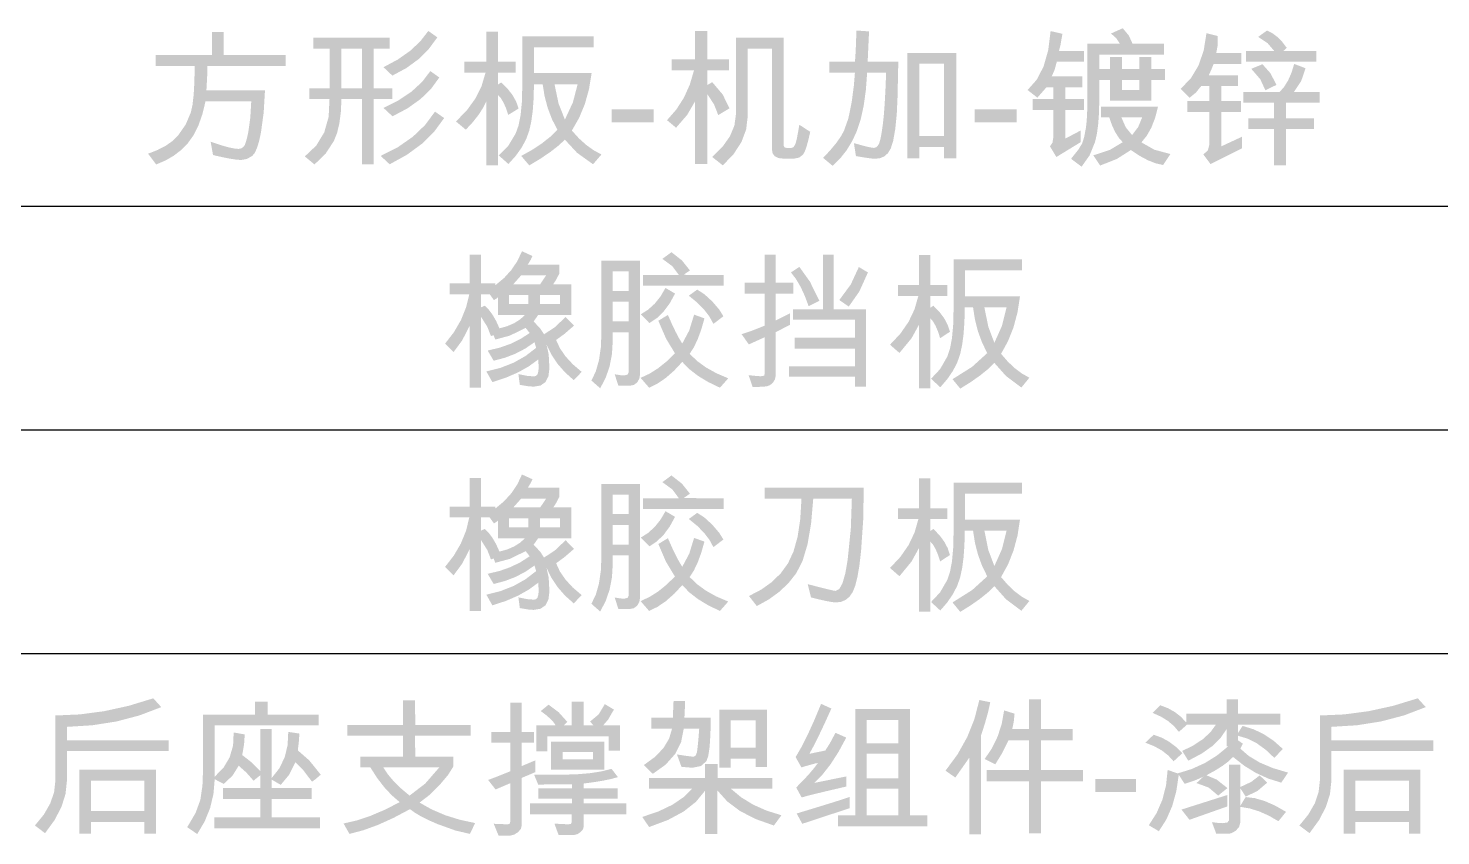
# Model space of a CAD drawing. Extents: x 3 to 592, y 5 to 207.
# Drawn here: x 412.77 to 436.17, y 42.88 to 56.25 of the extents above; entities that cross this region are included whole.
import ezdxf

# ---------------------------------------------------------------- set-up
doc = ezdxf.new("R2010")
doc.units = 0
doc.layers.get('0').update_dxf_attribs({"linetype": 'CONTINUOUS'})

msp = doc.modelspace()

# ---------------------------------------------------------------- hatches: boundary and pattern name
h = msp.add_hatch(color=7)
h.dxf.hatch_style = 2
h.paths.add_polyline_path([(417.035673, 55.627861), (415.739765, 55.627861), (415.735631, 55.450645), (415.723229, 55.220513), (416.693368, 55.220513), (416.671939, 54.852852), (416.62612, 54.519918), (416.595114, 54.377507), (416.560801, 54.266152), (416.52318, 54.185908), (416.482252, 54.136824), (416.394265, 54.085974), (416.300903, 54.069024), (416.223285, 54.074175), (416.119415, 54.089557), (415.989294, 54.115068), (415.832921, 54.150604), (415.793784, 54.370539), (415.949847, 54.318535), (416.079038, 54.281518), (416.181358, 54.259383), (416.256805, 54.252028), (416.302349, 54.261536), (416.341692, 54.290061), (416.359779, 54.31962), (416.378486, 54.370263), (416.397813, 54.44199), (416.41776, 54.534801), (416.449868, 54.764313), (416.466267, 55.039714), (415.708346, 55.039714), (415.656248, 54.825248), (415.590042, 54.638223), (415.509676, 54.478586), (415.4151, 54.346285), (415.306071, 54.235147), (415.182418, 54.139717), (415.044192, 54.059791), (414.891445, 53.995161), (414.756949, 54.172653), (414.916525, 54.235913), (415.052124, 54.306667), (415.163745, 54.384965), (415.251389, 54.47086), (415.380235, 54.656482), (415.46526, 54.85616), (415.492838, 54.981621), (415.512665, 55.152093), (415.524636, 55.367524), (415.52865, 55.627861), (414.884279, 55.627861), (414.884279, 55.807557), (415.813628, 55.807557), (415.813628, 56.1901), (416.010412, 56.1901), (416.010412, 55.807557), (417.035673, 55.807557)])
h = msp.add_hatch(color=7)
h.paths.add_polyline_path([(419.548767, 56.099701), (419.406743, 55.906638), (419.235264, 55.736726), (419.034225, 55.589965), (418.803524, 55.466355), (418.65635, 55.605261), (418.89438, 55.733005), (419.097529, 55.875632), (419.265847, 56.033142), (419.399388, 56.205535)])
h.paths.add_polyline_path([(418.803524, 55.077197), (418.494292, 55.077197), (418.494292, 53.995161), (418.29806, 53.995161), (418.29806, 55.077197), (417.960716, 55.077197), (417.949847, 54.861508), (417.925438, 54.67419), (417.887387, 54.515293), (417.83559, 54.38487), (417.69627, 54.170999), (417.513129, 53.995161), (417.353277, 54.128004), (417.543765, 54.308252), (417.675393, 54.526533), (417.748214, 54.782848), (417.762278, 55.077197), (417.42714, 55.077197), (417.42714, 55.256342), (417.765586, 55.256342), (417.765586, 55.911186), (417.497144, 55.911186), (417.497144, 56.091984), (418.757222, 56.091984), (418.757222, 55.911186), (418.494292, 55.911186), (418.494292, 55.256342), (418.803524, 55.256342)])
h.paths.add_polyline_path([(418.29806, 55.256342), (418.29806, 55.911186), (417.960716, 55.911186), (417.960716, 55.256342)])
h.paths.add_polyline_path([(419.581289, 55.434936), (419.444148, 55.246532), (419.269232, 55.076577), (419.056592, 54.925122), (418.80628, 54.792219), (418.65635, 54.931125), (418.909246, 55.058559), (419.123022, 55.202736), (419.297628, 55.363657), (419.433012, 55.54132)])
h.paths.add_polyline_path([(419.661766, 54.763555), (419.496824, 54.53866), (419.291419, 54.336088), (419.045602, 54.155841), (418.759427, 53.997917), (418.610048, 54.136272), (418.897265, 54.282835), (419.142935, 54.453841), (419.347057, 54.649342), (419.509631, 54.869389)])
h = msp.add_hatch(color=7)
h.paths.add_polyline_path([(420.893837, 54.921203), (420.724062, 54.81537), (420.685925, 54.927619), (420.645101, 55.019664), (420.601589, 55.091554), (420.555391, 55.143343), (420.555391, 53.983035), (420.36026, 53.983035), (420.36026, 55.041919), (420.304872, 54.929678), (420.229691, 54.813716), (420.13477, 54.694033), (420.020161, 54.57063), (419.857001, 54.70678), (420.036516, 54.890111), (420.178153, 55.086154), (420.281859, 55.294806), (420.347582, 55.515964), (419.993702, 55.515964), (419.993702, 55.696763), (420.36026, 55.696763), (420.36026, 56.193408), (420.555391, 56.193408), (420.555391, 55.696763), (420.846983, 55.696763), (420.846983, 55.515964), (420.555391, 55.515964), (420.555391, 55.31918), (420.607205, 55.352804), (420.711987, 55.249555), (420.794756, 55.143205), (420.855407, 55.033754)])
h.paths.add_polyline_path([(422.266914, 54.160526), (422.128008, 53.997917), (421.863011, 54.188155), (421.66168, 54.405265), (421.551919, 54.303661), (421.41694, 54.198904), (421.256743, 54.090944), (421.071328, 53.979727), (420.937934, 54.136272), (421.116752, 54.235491), (421.276242, 54.340498), (421.416509, 54.451292), (421.537656, 54.567874), (421.448256, 54.743557), (421.377666, 54.928231), (421.325886, 55.121794), (421.292917, 55.324141), (421.149049, 55.324141), (421.144097, 55.091701), (421.129275, 54.885512), (421.104634, 54.705574), (421.070226, 54.551889), (421.019273, 54.411837), (420.944962, 54.273594), (420.847293, 54.137108), (420.726267, 54.002327), (420.566966, 54.143438), (420.721995, 54.301844), (420.846432, 54.507791), (420.894181, 54.641745), (420.928288, 54.814612), (420.948752, 55.026442), (420.955573, 55.277288), (420.955573, 56.118994), (422.138481, 56.118994), (422.138481, 55.936541), (421.151805, 55.936541), (421.151805, 55.508798), (422.104305, 55.508798), (422.061207, 55.242768), (421.992271, 54.995341), (421.897496, 54.766518), (421.776884, 54.556298), (421.893061, 54.427951), (422.013424, 54.319138), (422.138024, 54.229962)])
h.paths.add_polyline_path([(421.872795, 55.324141), (421.489149, 55.324141), (421.556397, 55.004919), (421.66168, 54.738199), (421.794316, 55.023109)])
h = msp.add_hatch(color=7)
h.paths.add_polyline_path([(424.388005, 54.923959), (424.201695, 54.812614), (424.132724, 54.988658), (424.021998, 55.157674), (424.021998, 54.002327), (423.815844, 54.002327), (423.815844, 55.036958), (423.687686, 54.816128), (423.503305, 54.603152), (423.352823, 54.728278), (423.506715, 54.903443), (423.632703, 55.099797), (423.730784, 55.317234), (423.800961, 55.555652), (423.428891, 55.555652), (423.428891, 55.734245), (423.818049, 55.734245), (423.818049, 56.20333), (424.021998, 56.20333), (424.021998, 55.734245), (424.378083, 55.734245), (424.378083, 55.555652), (424.021998, 55.555652), (424.021998, 55.310912), (424.102476, 55.357765), (424.275626, 55.153265)])
h.paths.add_polyline_path([(425.725254, 54.535352), (425.692904, 54.393147), (425.662002, 54.282413), (425.632546, 54.203202), (425.604537, 54.155565), (425.540734, 54.107678), (425.457914, 54.091624), (425.282628, 54.091624), (425.198791, 54.101115), (425.139036, 54.12952), (425.103259, 54.176735), (425.091356, 54.242657), (425.091356, 55.913942), (424.690071, 55.913942), (424.690071, 54.792219), (424.66425, 54.575272), (424.586856, 54.367576), (424.457992, 54.169078), (424.277762, 53.979727), (424.102476, 54.118082), (424.27362, 54.288925), (424.395929, 54.462454), (424.469353, 54.638671), (424.493839, 54.817574), (424.493839, 56.091984), (425.287589, 56.091984), (425.287589, 54.301637), (425.299233, 54.277108), (425.334442, 54.269115), (425.416022, 54.269115), (425.446201, 54.281655), (425.473899, 54.319827), (425.488179, 54.359523), (425.50463, 54.42821), (425.523354, 54.525938), (425.544455, 54.652761)])
h = msp.add_hatch(color=7)
h.paths.add_polyline_path([(427.184425, 55.694558), (427.171747, 55.108065), (427.158931, 54.827359), (427.133713, 54.580552), (427.0994, 54.385353), (427.059299, 54.259193), (427.011274, 54.180852), (426.952914, 54.128555), (426.883048, 54.099272), (426.800779, 54.089419), (426.754571, 54.092192), (426.686195, 54.100443), (426.595598, 54.114069), (426.482728, 54.132965), (426.449103, 54.34849), (426.571887, 54.313764), (426.668212, 54.288959), (426.738078, 54.274076), (426.781486, 54.269115), (426.819176, 54.281518), (426.854798, 54.318725), (426.872265, 54.357465), (426.889938, 54.424007), (426.907818, 54.518247), (426.925905, 54.640083), (426.943147, 54.796353), (426.958426, 54.993963), (426.971638, 55.232915), (426.98268, 55.513208), (426.668487, 55.513208), (426.646766, 55.224854), (426.611299, 54.968332), (426.561982, 54.743643), (426.498713, 54.550786), (426.420888, 54.381994), (426.327974, 54.229428), (426.21997, 54.092985), (426.096877, 53.972561), (425.939229, 54.103751), (426.058085, 54.231478), (426.15503, 54.348352), (426.230064, 54.454272), (426.283188, 54.549133), (426.357671, 54.759008), (426.412723, 55.030895), (426.44869, 55.302644), (426.46564, 55.513208), (426.042858, 55.513208), (426.042858, 55.694558), (426.46564, 55.694558), (426.472151, 55.766061), (426.478456, 55.876321), (426.484554, 56.025235), (426.490445, 56.2127), (426.699906, 56.198369), (426.676755, 55.694558)])
h.paths.add_polyline_path([(428.142988, 54.09879), (427.939038, 54.09879), (427.939038, 54.286203), (427.53169, 54.286203), (427.53169, 54.09879), (427.336009, 54.09879), (427.336009, 55.842835), (428.142988, 55.842835)])
h.paths.add_polyline_path([(427.939038, 54.467002), (427.939038, 55.661485), (427.53169, 55.661485), (427.53169, 54.467002)])
h = msp.add_hatch(color=7)
h.paths.add_polyline_path([(431.600776, 55.395248), (431.374227, 55.395248), (431.374227, 55.049085), (430.69072, 55.049085), (430.69072, 55.395248), (430.51378, 55.395248), (430.51378, 55.072236), (430.509353, 54.854885), (430.496141, 54.665026), (430.474247, 54.502658), (430.443776, 54.367783), (430.352756, 54.144334), (430.219982, 53.957679), (430.046349, 54.089419), (430.166721, 54.239901), (430.230455, 54.344081), (430.263115, 54.448191), (430.29164, 54.598191), (430.302897, 54.695127), (430.311002, 54.813923), (430.315902, 54.954526), (430.317547, 55.116884), (430.317547, 55.993317), (430.856085, 55.993317), (430.795726, 56.085025), (430.707256, 56.163091), (430.902387, 56.250183), (431.002019, 56.13112), (431.064444, 55.995521), (431.583138, 55.995521), (431.583138, 55.814723), (430.51378, 55.814723), (430.51378, 55.576047), (430.69072, 55.576047), (430.69072, 55.772831), (430.887504, 55.772831), (430.887504, 55.576047), (431.177994, 55.576047), (431.177994, 55.772831), (431.374227, 55.772831), (431.374227, 55.576047), (431.600776, 55.576047)])
h.paths.add_polyline_path([(431.177994, 55.229883), (431.177994, 55.395248), (430.887504, 55.395248), (430.887504, 55.229883)])
h.paths.add_polyline_path([(430.258016, 54.898603), (429.948784, 54.898603), (429.948784, 54.422353), (430.203997, 54.556298), (430.203997, 54.363373), (429.802712, 54.118082), (429.696879, 54.294471), (429.739322, 54.358412), (429.753654, 54.45708), (429.753654, 54.898603), (429.407491, 54.898603), (429.407491, 55.079402), (429.753654, 55.079402), (429.753654, 55.274532), (429.640104, 55.274532), (429.487968, 55.100899), (429.325911, 55.227679), (429.476901, 55.397487), (429.590839, 55.616699), (429.667673, 55.885313), (429.707352, 56.20333), (429.903033, 56.158681), (429.871063, 55.97237), (429.852735, 55.903193), (429.846809, 55.873703), (430.258016, 55.873703), (430.258016, 55.694558), (429.809878, 55.694558), (429.769639, 55.548555), (429.72444, 55.454228), (430.230455, 55.454228), (430.230455, 55.274532), (429.948784, 55.274532), (429.948784, 55.079402), (430.258016, 55.079402)])
h.paths.add_polyline_path([(431.691727, 54.167692), (431.571011, 53.985791), (431.450191, 54.013076), (431.320897, 54.063512), (431.183127, 54.137099), (431.036883, 54.233837), (430.806544, 54.087421), (430.528663, 53.976971), (430.415112, 54.146194), (430.690789, 54.237007), (430.902387, 54.363373), (430.836336, 54.437796), (430.777054, 54.531287), (430.724491, 54.643899), (430.678593, 54.775682), (430.542443, 54.775682), (430.542443, 54.952622), (431.487226, 54.952622), (431.439279, 54.767724), (431.377328, 54.607424), (431.301423, 54.471721), (431.211618, 54.360617), (431.425421, 54.239143)])
h.paths.add_polyline_path([(431.224296, 54.775682), (430.879787, 54.775682), (430.950962, 54.611971), (431.057278, 54.481333), (431.158564, 54.615278)])
h = msp.add_hatch(color=7)
h.paths.add_polyline_path([(434.111115, 55.694558), (432.94309, 55.694558), (432.94309, 55.873703), (433.412725, 55.873703), (433.301104, 56.003928), (433.144835, 56.106867), (433.292009, 56.2127), (433.377895, 56.170627), (433.461094, 56.108865), (433.541606, 56.027363), (433.619431, 55.926068), (433.562105, 55.873703), (434.111115, 55.873703)])
h.paths.add_polyline_path([(432.8797, 54.264154), (432.356046, 54.002327), (432.237534, 54.160526), (432.313189, 54.228808), (432.338407, 54.328095), (432.338407, 54.864979), (431.971849, 54.864979), (431.971849, 55.044124), (432.338407, 55.044124), (432.338407, 55.29162), (432.200603, 55.29162), (432.116267, 55.187095), (432.00878, 55.098694), (431.861054, 55.246971), (432.028589, 55.41926), (432.155817, 55.630204), (432.242736, 55.879801), (432.289349, 56.168052), (432.475108, 56.121199), (432.473799, 55.961622), (432.451406, 55.840079), (432.869227, 55.840079), (432.869227, 55.65928), (432.407309, 55.65928), (432.374236, 55.576667), (432.327934, 55.471316), (432.813003, 55.471316), (432.813003, 55.29162), (432.534088, 55.29162), (432.534088, 55.044124), (432.86151, 55.044124), (432.86151, 54.864979), (432.534088, 54.864979), (432.534088, 54.294471), (432.8797, 54.454875)])
h.paths.add_polyline_path([(434.165134, 55.015461), (433.603997, 55.015461), (433.603997, 54.760799), (434.069774, 54.760799), (434.069774, 54.580001), (433.603997, 54.580001), (433.603997, 53.979727), (433.407764, 53.979727), (433.407764, 54.580001), (432.982226, 54.580001), (432.982226, 54.760799), (433.407764, 54.760799), (433.407764, 55.015461), (432.901749, 55.015461), (432.901749, 55.195157), (433.50092, 55.195157), (433.576781, 55.281551), (433.642306, 55.387738), (433.697497, 55.513665), (433.742352, 55.65928), (433.930868, 55.588173), (433.858521, 55.377609), (433.737391, 55.195157), (434.165134, 55.195157)])
h.paths.add_polyline_path([(433.449105, 55.313117), (433.265551, 55.222718), (433.180457, 55.406341), (433.031284, 55.578803), (433.216493, 55.654319), (433.346648, 55.50873)])
h = msp.add_hatch(color=7)
h.dxf.hatch_style = 2
h.paths.add_polyline_path([(423.130221, 54.691346), (422.437344, 54.691346), (422.437344, 54.909076), (423.130221, 54.909076)])
h = msp.add_hatch(color=7)
h.dxf.hatch_style = 2
h.paths.add_polyline_path([(429.142446, 54.691346), (428.449568, 54.691346), (428.449568, 54.909076), (429.142446, 54.909076)])
h = msp.add_hatch(color=7)
h.paths.add_polyline_path([(421.940386, 50.56023), (421.807543, 50.42408), (421.662849, 50.553262), (421.539653, 50.694382), (421.437953, 50.847387), (421.357751, 51.012227), (421.393236, 50.848791), (421.405156, 50.61921), (421.38874, 50.48641), (421.339561, 50.391489), (421.257723, 50.334499), (421.143329, 50.315491), (421.048244, 50.323208), (420.915126, 50.345807), (420.891423, 50.522748), (421.034464, 50.494498), (421.152699, 50.485265), (421.184937, 50.494257), (421.208028, 50.521232), (421.22192, 50.56619), (421.226562, 50.629132), (421.224633, 50.686458), (421.219396, 50.765282), (421.063756, 50.651913), (420.885429, 50.551617), (420.684468, 50.464448), (420.460924, 50.390456), (420.360603, 50.567396), (420.597505, 50.62784), (420.81384, 50.713192), (421.009711, 50.823349), (421.185221, 50.958208), (421.15766, 51.050812), (421.006869, 50.947356), (420.843881, 50.861883), (420.668698, 50.794393), (420.481319, 50.744887), (420.382652, 50.913559), (420.578393, 50.960189), (420.759614, 51.024078), (420.926262, 51.10533), (421.078285, 51.20405), (421.011588, 51.288386), (420.747487, 51.159883), (420.507778, 51.09546), (420.481319, 51.168221), (420.436671, 51.152235), (420.377691, 51.304922), (420.274062, 51.469184), (420.274062, 50.296198), (420.083342, 50.296198), (420.083342, 51.320907), (419.958905, 51.079957), (419.817105, 50.888203), (419.675994, 51.02711), (419.82297, 51.21696), (419.938992, 51.416888), (420.024112, 51.62684), (420.078381, 51.846767), (419.750408, 51.846767), (419.750408, 52.026463), (420.085547, 52.026463), (420.085547, 52.499406), (420.274062, 52.499406), (420.274062, 52.026463), (420.507778, 52.026463), (420.507778, 51.992839), (420.65422, 52.115002), (420.776839, 52.249981), (420.875585, 52.397775), (420.950403, 52.558386), (421.125139, 52.478459), (421.095718, 52.417619), (421.046866, 52.337348), (421.567765, 52.337348), (421.567765, 52.184662), (421.512367, 52.079586), (421.468546, 52.012131), (421.767856, 52.012131), (421.767856, 51.50336), (421.219396, 51.50336), (421.143329, 51.39477), (421.251918, 51.28122), (421.315859, 51.182552), (421.494108, 51.299203), (421.673598, 51.469184), (421.812504, 51.325868), (421.653892, 51.189098), (421.51595, 51.088294), (421.5794, 50.951679), (421.671324, 50.818061), (421.79167, 50.687544)])
h.paths.add_polyline_path([(421.350586, 52.157652), (420.936072, 52.157652), (420.807087, 52.012131), (421.251918, 52.012131)])
h.paths.add_polyline_path([(421.002218, 51.50336), (420.554631, 51.50336), (420.554631, 51.797157), (420.532238, 51.777589), (420.48628, 51.748099), (420.415173, 51.846767), (420.274062, 51.846767), (420.274062, 51.629588), (420.333042, 51.656046), (420.399188, 51.591976), (420.462027, 51.508114), (420.521558, 51.404511), (420.577782, 51.28122), (420.706344, 51.317092), (420.819972, 51.366038), (420.918614, 51.42811)])
h.paths.add_polyline_path([(421.579891, 51.684158), (421.579891, 51.832435), (421.246957, 51.832435), (421.246957, 51.684158)])
h.paths.add_polyline_path([(421.054032, 51.684158), (421.054032, 51.832435), (420.733225, 51.832435), (420.733225, 51.684158)])
h = msp.add_hatch(color=7)
h.paths.add_polyline_path([(424.289114, 51.985673), (422.955725, 51.985673), (422.955725, 52.162613), (423.551037, 52.162613), (423.441896, 52.309925), (423.276532, 52.431606), (423.427014, 52.5424), (423.601129, 52.405148), (423.733489, 52.239783), (423.627105, 52.167574), (424.289114, 52.162613)])
h.paths.add_polyline_path([(422.906115, 50.517787), (422.894195, 50.446955), (422.858711, 50.386046), (422.803796, 50.343878), (422.733585, 50.329822), (422.547825, 50.329822), (422.48664, 50.520543), (422.581587, 50.505935), (422.640981, 50.50125), (422.698789, 50.514135), (422.718151, 50.553064), (422.718151, 51.217279), (422.454119, 51.217279), (422.454119, 51.071758), (422.441105, 50.854114), (422.402098, 50.651043), (422.337149, 50.462648), (422.246311, 50.289032), (422.10079, 50.416914), (422.173541, 50.568318), (422.225571, 50.750468), (422.256827, 50.963315), (422.267257, 51.206806), (422.267257, 52.402943), (422.906115, 52.402943)])
h.paths.add_polyline_path([(422.718151, 51.901337), (422.718151, 52.224349), (422.454119, 52.224349), (422.454119, 51.901337)])
h.paths.add_polyline_path([(422.718151, 51.39477), (422.718151, 51.722743), (422.454119, 51.722743), (422.454119, 51.39477)])
h.paths.add_polyline_path([(423.485994, 51.856689), (423.397429, 51.694726), (423.297134, 51.559377), (423.185159, 51.450589), (423.061558, 51.368312), (422.918242, 51.51273), (423.039992, 51.590262), (423.148926, 51.688981), (423.245044, 51.808991), (423.328346, 51.950395)])
h.paths.add_polyline_path([(424.286909, 51.481311), (424.121545, 51.355083), (424.057044, 51.474455), (423.967687, 51.591967), (423.853422, 51.707619), (423.714197, 51.821411), (423.853654, 51.922834), (423.973406, 51.845457), (424.103906, 51.725499), (424.217319, 51.593483)])
h.paths.add_polyline_path([(424.367387, 50.453846), (424.230134, 50.298403), (424.035426, 50.392049), (423.866401, 50.494429), (423.723111, 50.605593), (423.605607, 50.725595), (423.469905, 50.579859), (423.333169, 50.460116), (423.1954, 50.366314), (423.056597, 50.298403), (422.915486, 50.461563), (423.060791, 50.528854), (423.203978, 50.619141), (423.344995, 50.732476), (423.483789, 50.868911), (423.335443, 51.114339), (423.209835, 51.406897), (423.368034, 51.50336), (423.433757, 51.353713), (423.495295, 51.224789), (423.552596, 51.116639), (423.605607, 51.029314), (423.7215, 51.246424), (423.80184, 51.507769), (423.973268, 51.446584), (423.920145, 51.261066), (423.861647, 51.101386), (423.797775, 50.967544), (423.728528, 50.85954), (423.851527, 50.740882), (423.998968, 50.633749), (424.170905, 50.538087)])
h = msp.add_hatch(color=7)
h.paths.add_polyline_path([(426.647765, 50.315491), (426.469171, 50.315491), (426.469171, 50.480855), (425.37556, 50.480855), (425.37556, 50.651732), (426.469171, 50.651732), (426.469171, 50.947183), (425.467061, 50.947183), (425.467061, 51.127982), (426.469171, 51.127982), (426.469171, 51.427292), (425.439501, 51.427292), (425.439501, 51.597066), (425.938902, 51.597066), (425.938902, 52.503815), (426.115842, 52.503815), (426.115842, 51.597066), (426.647765, 51.597066)])
h.paths.add_polyline_path([(425.446666, 51.856689), (425.151215, 51.856689), (425.151215, 51.411307), (425.387686, 51.528715), (425.387686, 51.337995), (425.151215, 51.217279), (425.151215, 50.488021), (425.140466, 50.434277), (425.10822, 50.382188), (425.061091, 50.34126), (425.005694, 50.321003), (424.916949, 50.313286), (424.770325, 50.31053), (424.743867, 50.389707), (424.724023, 50.448678), (424.710794, 50.487496), (424.704179, 50.506211), (424.83027, 50.492568), (424.907578, 50.488021), (424.962699, 50.497392), (424.970141, 50.527295), (424.972621, 50.597713), (424.972621, 51.135148), (424.708589, 51.014983), (424.588424, 51.184757), (424.74807, 51.237536), (424.972621, 51.325868), (424.972621, 51.856689), (424.640238, 51.856689), (424.640238, 52.037487), (424.972621, 52.037487), (424.972621, 52.503815), (425.151215, 52.503815), (425.151215, 52.037487), (425.446666, 52.037487)])
h.paths.add_polyline_path([(425.877166, 51.735972), (425.698572, 51.64888), (425.63501, 51.820231), (425.56504, 51.970446), (425.488662, 52.099473), (425.405876, 52.207261), (425.545334, 52.298763), (425.719931, 52.055608)])
h.paths.add_polyline_path([(426.681389, 52.207261), (426.538279, 51.890588), (426.363337, 51.641715), (426.207344, 51.750304), (426.397237, 52.007928), (426.530907, 52.296558)])
h = msp.add_hatch(color=7)
h.paths.add_polyline_path([(428.040134, 51.224445), (427.877526, 51.118611), (427.841051, 51.230861), (427.80194, 51.322905), (427.760246, 51.394796), (427.71602, 51.446584), (427.71602, 50.286276), (427.529158, 50.286276), (427.529158, 51.345161), (427.403894, 51.116958), (427.20339, 50.873872), (427.046844, 51.010022), (427.21891, 51.193353), (427.354698, 51.389396), (427.454106, 51.598048), (427.517031, 51.819206), (427.178034, 51.819206), (427.178034, 52.000004), (427.529158, 52.000004), (427.529158, 52.496649), (427.71602, 52.496649), (427.71602, 52.000004), (427.995486, 52.000004), (427.995486, 51.819206), (427.71602, 51.819206), (427.71602, 51.622422), (427.765629, 51.656046), (427.866191, 51.552797), (427.945463, 51.446447), (428.003444, 51.336996)])
h.paths.add_polyline_path([(429.355885, 50.463767), (429.223042, 50.301159), (428.968932, 50.491397), (428.776007, 50.708507), (428.670897, 50.606903), (428.541602, 50.502146), (428.388123, 50.394185), (428.21046, 50.282969), (428.082578, 50.439514), (428.407037, 50.643739), (428.657495, 50.871116), (428.571816, 51.046798), (428.50412, 51.231473), (428.454407, 51.425035), (428.422678, 51.627383), (428.284874, 51.627383), (428.280128, 51.394942), (428.265926, 51.188753), (428.242318, 51.008816), (428.209357, 50.85513), (428.160566, 50.715079), (428.089399, 50.576836), (427.995805, 50.440349), (427.879731, 50.305569), (427.727044, 50.44668), (427.875872, 50.605085), (427.994935, 50.811033), (428.040599, 50.944987), (428.073345, 51.117853), (428.093068, 51.329684), (428.099666, 51.58053), (428.099666, 52.422235), (429.232964, 52.422235), (429.232964, 52.239783), (428.28763, 52.239783), (428.28763, 51.81204), (429.200442, 51.81204), (429.15911, 51.54601), (429.093024, 51.298583), (429.002238, 51.06976), (428.886801, 50.85954), (428.997923, 50.731193), (429.113075, 50.62238), (429.232361, 50.533203)])
h.paths.add_polyline_path([(428.978303, 51.627383), (428.610642, 51.627383), (428.675134, 51.30816), (428.776007, 51.041441), (428.902993, 51.326351)])
h = msp.add_hatch(color=7)
h.paths.add_polyline_path([(421.940386, 46.863472), (421.807543, 46.727322), (421.662849, 46.856504), (421.539653, 46.997624), (421.437953, 47.150629), (421.357751, 47.315468), (421.393236, 47.152033), (421.405156, 46.922452), (421.38874, 46.789652), (421.339561, 46.694731), (421.257723, 46.637741), (421.143329, 46.618732), (421.048244, 46.626449), (420.915126, 46.649049), (420.891423, 46.825989), (421.034464, 46.797739), (421.152699, 46.788507), (421.184937, 46.797498), (421.208028, 46.824473), (421.22192, 46.869432), (421.226562, 46.932374), (421.224633, 46.9897), (421.219396, 47.068524), (421.063756, 46.955154), (420.885429, 46.854859), (420.684468, 46.76769), (420.460924, 46.693698), (420.360603, 46.870638), (420.597505, 46.931082), (420.81384, 47.016434), (421.009711, 47.126591), (421.185221, 47.261449), (421.15766, 47.354053), (421.006869, 47.250597), (420.843881, 47.165124), (420.668698, 47.097635), (420.481319, 47.048129), (420.382652, 47.216801), (420.578393, 47.26343), (420.759614, 47.327319), (420.926262, 47.408572), (421.078285, 47.507291), (421.011588, 47.591627), (420.747487, 47.463125), (420.507778, 47.398702), (420.481319, 47.471462), (420.436671, 47.455477), (420.377691, 47.608164), (420.274062, 47.772426), (420.274062, 46.59944), (420.083342, 46.59944), (420.083342, 47.624149), (419.958905, 47.383199), (419.817105, 47.191445), (419.675994, 47.330351), (419.82297, 47.520202), (419.938992, 47.720129), (420.024112, 47.930082), (420.078381, 48.150008), (419.750408, 48.150008), (419.750408, 48.329704), (420.085547, 48.329704), (420.085547, 48.802647), (420.274062, 48.802647), (420.274062, 48.329704), (420.507778, 48.329704), (420.507778, 48.29608), (420.65422, 48.418243), (420.776839, 48.553222), (420.875585, 48.701017), (420.950403, 48.861627), (421.125139, 48.781701), (421.095718, 48.720861), (421.046866, 48.64059), (421.567765, 48.64059), (421.567765, 48.487903), (421.512367, 48.382828), (421.468546, 48.315373), (421.767856, 48.315373), (421.767856, 47.806601), (421.219396, 47.806601), (421.143329, 47.698012), (421.251918, 47.584461), (421.315859, 47.485794), (421.494108, 47.602445), (421.673598, 47.772426), (421.812504, 47.62911), (421.653892, 47.49234), (421.51595, 47.391536), (421.5794, 47.254921), (421.671324, 47.121303), (421.79167, 46.990785)])
h.paths.add_polyline_path([(421.350586, 48.460894), (420.936072, 48.460894), (420.807087, 48.315373), (421.251918, 48.315373)])
h.paths.add_polyline_path([(421.002218, 47.806601), (420.554631, 47.806601), (420.554631, 48.100399), (420.532238, 48.080831), (420.48628, 48.051341), (420.415173, 48.150008), (420.274062, 48.150008), (420.274062, 47.932829), (420.333042, 47.959288), (420.399188, 47.895218), (420.462027, 47.811355), (420.521558, 47.707753), (420.577782, 47.584461), (420.706344, 47.620333), (420.819972, 47.66928), (420.918614, 47.731352)])
h.paths.add_polyline_path([(421.579891, 47.9874), (421.579891, 48.135677), (421.246957, 48.135677), (421.246957, 47.9874)])
h.paths.add_polyline_path([(421.054032, 47.9874), (421.054032, 48.135677), (420.733225, 48.135677), (420.733225, 47.9874)])
h = msp.add_hatch(color=7)
h.paths.add_polyline_path([(424.289114, 48.288915), (422.955725, 48.288915), (422.955725, 48.465855), (423.551037, 48.465855), (423.441896, 48.613167), (423.276532, 48.734848), (423.427014, 48.845642), (423.601129, 48.708389), (423.733489, 48.543025), (423.627105, 48.470816), (424.289114, 48.465855)])
h.paths.add_polyline_path([(422.906115, 46.821028), (422.894195, 46.750197), (422.858711, 46.689288), (422.803796, 46.64712), (422.733585, 46.633064), (422.547825, 46.633064), (422.48664, 46.823784), (422.581587, 46.809177), (422.640981, 46.804492), (422.698789, 46.817376), (422.718151, 46.856306), (422.718151, 47.52052), (422.454119, 47.52052), (422.454119, 47.375), (422.441105, 47.157356), (422.402098, 46.954285), (422.337149, 46.76589), (422.246311, 46.592274), (422.10079, 46.720156), (422.173541, 46.871559), (422.225571, 47.05371), (422.256827, 47.266557), (422.267257, 47.510047), (422.267257, 48.706185), (422.906115, 48.706185)])
h.paths.add_polyline_path([(422.718151, 48.204579), (422.718151, 48.527591), (422.454119, 48.527591), (422.454119, 48.204579)])
h.paths.add_polyline_path([(422.718151, 47.698012), (422.718151, 48.025985), (422.454119, 48.025985), (422.454119, 47.698012)])
h.paths.add_polyline_path([(423.485994, 48.15993), (423.397429, 47.997968), (423.297134, 47.862618), (423.185159, 47.753831), (423.061558, 47.671553), (422.918242, 47.815972), (423.039992, 47.893504), (423.148926, 47.992223), (423.245044, 48.112233), (423.328346, 48.253637)])
h.paths.add_polyline_path([(424.286909, 47.784553), (424.121545, 47.658324), (424.057044, 47.777697), (423.967687, 47.895209), (423.853422, 48.010861), (423.714197, 48.124652), (423.853654, 48.226076), (423.973406, 48.148699), (424.103906, 48.028741), (424.217319, 47.896725)])
h.paths.add_polyline_path([(424.367387, 46.757087), (424.230134, 46.601645), (424.035426, 46.695291), (423.866401, 46.797671), (423.723111, 46.908835), (423.605607, 47.028836), (423.469905, 46.8831), (423.333169, 46.763357), (423.1954, 46.669556), (423.056597, 46.601645), (422.915486, 46.764804), (423.060791, 46.832096), (423.203978, 46.922383), (423.344995, 47.035718), (423.483789, 47.172152), (423.335443, 47.417581), (423.209835, 47.710139), (423.368034, 47.806601), (423.433757, 47.656955), (423.495295, 47.528031), (423.552596, 47.419881), (423.605607, 47.332556), (423.7215, 47.549666), (423.80184, 47.811011), (423.973268, 47.749826), (423.920145, 47.564308), (423.861647, 47.404627), (423.797775, 47.270785), (423.728528, 47.162782), (423.851527, 47.044124), (423.998968, 46.93699), (424.170905, 46.841328)])
h = msp.add_hatch(color=7)
h.paths.add_polyline_path([(428.040134, 47.527686), (427.877526, 47.421853), (427.841051, 47.534103), (427.80194, 47.626147), (427.760246, 47.698038), (427.71602, 47.749826), (427.71602, 46.589518), (427.529158, 46.589518), (427.529158, 47.648402), (427.403894, 47.420199), (427.20339, 47.177113), (427.046844, 47.313264), (427.21891, 47.496594), (427.354698, 47.692637), (427.454106, 47.90129), (427.517031, 48.122448), (427.178034, 48.122448), (427.178034, 48.303246), (427.529158, 48.303246), (427.529158, 48.799891), (427.71602, 48.799891), (427.71602, 48.303246), (427.995486, 48.303246), (427.995486, 48.122448), (427.71602, 48.122448), (427.71602, 47.925664), (427.765629, 47.959288), (427.866191, 47.856038), (427.945463, 47.749688), (428.003444, 47.640238)])
h.paths.add_polyline_path([(429.355885, 46.767009), (429.223042, 46.604401), (428.968932, 46.794639), (428.776007, 47.011749), (428.670897, 46.910144), (428.541602, 46.805388), (428.388123, 46.697427), (428.21046, 46.586211), (428.082578, 46.742756), (428.407037, 46.946981), (428.657495, 47.174357), (428.571816, 47.35004), (428.50412, 47.534714), (428.454407, 47.728277), (428.422678, 47.930625), (428.284874, 47.930625), (428.280128, 47.698184), (428.265926, 47.491995), (428.242318, 47.312058), (428.209357, 47.158372), (428.160566, 47.01832), (428.089399, 46.880077), (427.995805, 46.743591), (427.879731, 46.60881), (427.727044, 46.749921), (427.875872, 46.908327), (427.994935, 47.114275), (428.040599, 47.248229), (428.073345, 47.421095), (428.093068, 47.632925), (428.099666, 47.883771), (428.099666, 48.725477), (429.232964, 48.725477), (429.232964, 48.543025), (428.28763, 48.543025), (428.28763, 48.115282), (429.200442, 48.115282), (429.15911, 47.849251), (429.093024, 47.601825), (429.002238, 47.373001), (428.886801, 47.162782), (428.997923, 47.034435), (429.113075, 46.925621), (429.232361, 46.836445)])
h.paths.add_polyline_path([(428.978303, 47.930625), (428.610642, 47.930625), (428.675134, 47.611402), (428.776007, 47.344683), (428.902993, 47.629592)])
h = msp.add_hatch(color=7)
h.dxf.hatch_style = 2
h.paths.add_polyline_path([(426.612487, 48.643346), (426.602909, 48.109907), (426.567287, 47.590525), (426.540209, 47.355724), (426.507756, 47.164022), (426.469929, 47.015521), (426.426727, 46.910325), (426.375249, 46.836936), (426.312557, 46.784579), (426.238599, 46.753203), (426.153324, 46.742756), (426.093276, 46.747932), (426.004083, 46.763495), (425.885744, 46.789497), (425.738259, 46.825989), (425.68424, 47.045373), (425.873695, 46.996263), (426.013798, 46.961313), (426.104602, 46.940418), (426.146159, 46.933476), (426.207335, 46.965739), (426.261018, 47.062598), (426.307157, 47.224156), (426.345699, 47.450516), (426.397788, 47.962457), (426.415152, 48.46365), (425.775742, 48.46365), (425.740102, 48.050772), (425.681209, 47.706831), (425.599164, 47.43193), (425.494071, 47.226171), (425.365724, 47.063813), (425.213916, 46.919076), (425.03875, 46.792012), (424.84033, 46.682673), (424.711345, 46.84914), (424.915364, 46.956016), (425.090857, 47.081546), (425.237825, 47.225784), (425.356267, 47.38878), (425.448372, 47.585254), (425.516395, 47.82989), (425.560441, 48.122689), (425.580612, 48.46365), (424.972621, 48.46365), (424.972621, 48.643346)])
h = msp.add_hatch(color=7)
h.paths.add_polyline_path([(415.098702, 44.28072), (413.411983, 44.28072), (413.411983, 43.784075), (413.389358, 43.570539), (413.321515, 43.355711), (413.208507, 43.13954), (413.050386, 42.921974), (412.882265, 43.048753), (413.030663, 43.230654), (413.136789, 43.415036), (413.200541, 43.601898), (413.221814, 43.79124), (413.221814, 44.87052), (413.623951, 44.888297), (414.028311, 44.941627), (414.434841, 45.03051), (414.843489, 45.154947), (414.975781, 45.009426), (414.615166, 44.872079), (414.234396, 44.771783), (413.83337, 44.708592), (413.411983, 44.682556), (413.411983, 44.460416), (415.098702, 44.460416)])
h.paths.add_polyline_path([(414.887035, 42.912052), (414.696866, 42.912052), (414.696866, 43.107733), (413.809961, 43.107733), (413.809961, 42.912052), (413.618138, 42.912052), (413.618138, 43.972039), (414.887035, 43.972039)])
h.paths.add_polyline_path([(414.696866, 43.28743), (414.696866, 43.79124), (413.809961, 43.79124), (413.809961, 43.28743)])
h = msp.add_hatch(color=7)
h.dxf.hatch_style = 2
h.paths.add_polyline_path([(417.617847, 43.890459), (417.525243, 43.811911), (417.472326, 43.774704), (417.3246, 43.969076), (417.198372, 44.097716), (417.091161, 43.886463), (416.954184, 43.722339), (416.805356, 43.808328), (416.805356, 43.670524), (417.467365, 43.670524), (417.467365, 43.489726), (416.805356, 43.489726), (416.805356, 43.183801), (417.607374, 43.183801), (417.607374, 43.004105), (415.855612, 43.004105), (415.855612, 43.183801), (416.614084, 43.183801), (416.614084, 43.489726), (415.997274, 43.489726), (415.997274, 43.670524), (416.614084, 43.670524), (416.614084, 43.880537), (416.503841, 43.79124), (416.384709, 43.925944), (416.25855, 44.038736), (416.154853, 43.873303), (416.009401, 43.737221), (415.860573, 43.815494), (415.840005, 43.571788), (415.784918, 43.339244), (415.695311, 43.117862), (415.571185, 42.907642), (415.405269, 43.020641), (415.545553, 43.26042), (415.622999, 43.47374), (415.657725, 43.710143), (415.669301, 44.020546), (415.669301, 44.884852), (416.527543, 44.884852), (416.527543, 45.099825), (416.738107, 45.099825), (416.738107, 44.884852), (417.582569, 44.884852), (417.582569, 44.705155), (415.860573, 44.705155), (415.860573, 43.857386), (416.007954, 44.007963), (416.109446, 44.180192), (416.16505, 44.374021), (416.174765, 44.5894), (416.357769, 44.556878), (416.347433, 44.394339), (416.316428, 44.215676), (416.467736, 44.097716), (416.614084, 43.951644), (416.614084, 44.646175), (416.805356, 44.646175), (416.805356, 43.835889), (416.931334, 43.995793), (417.01902, 44.176264), (417.068363, 44.377406), (417.07931, 44.599322), (417.263415, 44.57121), (417.254596, 44.44133), (417.237508, 44.292846), (417.426437, 44.12762)])
h = msp.add_hatch(color=7)
h.paths.add_polyline_path([(420.173923, 43.089543), (420.089036, 42.909847), (419.848913, 42.965933), (419.557113, 43.070802), (419.409215, 43.134769), (419.283021, 43.19765), (419.178532, 43.259395), (419.095746, 43.319951), (418.820948, 43.174405), (418.56217, 43.057642), (418.319514, 42.969508), (418.093085, 42.909847), (417.994969, 43.082378), (418.211898, 43.132392), (418.439318, 43.207986), (418.677176, 43.309108), (418.925421, 43.435707), (418.793956, 43.549179), (418.669105, 43.682858), (418.55087, 43.83669), (418.439249, 44.010624), (418.271128, 44.010624), (418.271128, 44.191423), (418.978337, 44.191423), (418.978337, 44.534279), (418.057808, 44.534279), (418.057808, 44.715077), (418.978337, 44.715077), (418.978337, 45.12022), (419.178428, 45.12022), (419.183389, 44.715077), (420.103368, 44.715077), (420.103368, 44.534279), (419.178428, 44.534279), (419.183389, 44.191423), (419.81398, 44.191423), (419.81398, 44.026609), (419.724752, 43.884051), (419.579713, 43.712968), (419.411455, 43.548843), (419.253945, 43.428541), (419.455285, 43.314956), (419.675693, 43.220595), (419.915222, 43.145457)])
h.paths.add_polyline_path([(419.580815, 44.010624), (418.65312, 44.010624), (418.729377, 43.895902), (418.827442, 43.779941), (418.947211, 43.662738), (419.08858, 43.544296), (419.346067, 43.741493)])
h = msp.add_hatch(color=7)
h.paths.add_polyline_path([(421.189904, 44.705155), (421.509058, 44.705155), (421.476209, 44.756091), (421.424033, 44.812918), (421.352633, 44.875533), (421.262113, 44.943832), (421.391097, 45.050216), (421.555911, 44.926606), (421.702534, 44.764135), (421.639144, 44.705155), (421.775846, 44.705155), (421.775846, 45.099825), (421.974283, 45.099825), (421.974283, 44.705155), (422.139648, 44.705155), (422.07736, 44.769096), (422.222123, 44.890226), (422.322651, 45.058484), (422.473684, 44.969187), (422.376946, 44.801825), (422.293437, 44.705155), (422.576762, 44.705155), (422.576762, 44.285681), (422.386592, 44.285681), (422.386592, 44.524357), (421.367946, 44.524357), (421.367946, 44.274656), (421.189904, 44.274656)])
h.paths.add_polyline_path([(420.513563, 43.645168), (420.389539, 43.803367), (420.559865, 43.867377), (420.756649, 43.946683), (420.756649, 44.418523), (420.440251, 44.418523), (420.440251, 44.599322), (420.756649, 44.599322), (420.756649, 45.084943), (420.94792, 45.084943), (420.94792, 44.599322), (421.15187, 44.599322), (421.15187, 44.418523), (420.94792, 44.418523), (420.94792, 44.033775), (421.171163, 44.127482), (421.171163, 43.932352), (420.94792, 43.838094), (420.94792, 43.053163), (420.932349, 42.994321), (420.886184, 42.939613), (420.825068, 42.899098), (420.764366, 42.883389), (420.683682, 42.880633), (420.563723, 42.87953), (420.482695, 43.077417), (420.717512, 43.068046), (420.746796, 43.07845), (420.756649, 43.109938), (420.756649, 43.749348)])
h.paths.add_polyline_path([(422.315485, 44.436162), (422.315485, 43.972039), (421.43299, 43.972039), (421.43299, 44.436162)])
h.paths.add_polyline_path([(422.125316, 44.142365), (422.125316, 44.265286), (421.624262, 44.265286), (421.624262, 44.142365)])
h.paths.add_polyline_path([(421.557013, 42.89276), (421.488111, 43.080173), (421.720173, 43.068046), (421.761859, 43.076107), (421.775846, 43.107733), (421.775846, 43.235615), (421.084622, 43.235615), (421.084622, 43.416414), (421.778051, 43.416414), (421.780255, 43.492482), (421.221874, 43.492482), (421.221874, 43.663358), (421.780255, 43.663358), (421.778051, 43.730056), (421.403775, 43.730056), (421.340248, 43.728815), (421.21967, 43.725095), (421.15187, 43.890459), (421.609379, 43.890459), (421.852878, 43.896462), (422.071573, 43.914506), (422.265463, 43.944642), (422.434548, 43.986922), (422.53983, 43.85022), (422.43441, 43.820972), (422.305012, 43.793583), (422.151637, 43.768055), (421.974283, 43.744387), (421.974283, 43.663358), (422.536523, 43.663358), (422.536523, 43.492482), (421.974283, 43.492482), (421.974283, 43.416414), (422.677083, 43.416414), (422.677083, 43.235615), (421.974283, 43.235615), (421.974283, 43.032768), (421.96071, 42.985501), (421.920264, 42.939062), (421.866934, 42.904335), (421.816084, 42.89276)])
h = msp.add_hatch(color=7)
h.paths.add_polyline_path([(424.077812, 44.833037), (424.072429, 44.55966), (424.058726, 44.348864), (424.036651, 44.200595), (424.006154, 44.114804), (423.914445, 44.033224), (423.778502, 44.006214), (423.718075, 44.009659), (423.592742, 44.020546), (423.517226, 44.225598), (423.619648, 44.209682), (423.700367, 44.198313), (423.759382, 44.191492), (423.796692, 44.189218), (423.827215, 44.205892), (423.847404, 44.256466), (423.855457, 44.306696), (423.864698, 44.389585), (423.875076, 44.505133), (423.88654, 44.653341), (423.630225, 44.653341), (423.587032, 44.431658), (423.487253, 44.232971), (423.330941, 44.057331), (423.118146, 43.904791), (422.969869, 44.050312), (423.154363, 44.185308), (423.293639, 44.330742), (423.387751, 44.486719), (423.436748, 44.653341), (423.094995, 44.653341), (423.094995, 44.833037), (423.449426, 44.833037), (423.461553, 45.113055), (423.65062, 45.113055), (423.649242, 44.995163), (423.641249, 44.833037)])
h.paths.add_polyline_path([(425.011019, 44.015585), (424.819748, 44.015585), (424.819748, 44.156696), (424.409092, 44.156696), (424.409092, 44.008419), (424.218923, 44.008419), (424.218923, 44.969187), (425.011019, 44.969187)])
h.paths.add_polyline_path([(424.819748, 44.337495), (424.819748, 44.788389), (424.409092, 44.788389), (424.409092, 44.337495)])
h.paths.add_polyline_path([(425.248593, 43.218528), (425.123467, 43.048753), (424.819489, 43.156645), (424.56233, 43.28929), (424.351886, 43.446636), (424.188055, 43.628632), (424.188055, 42.907642), (423.982451, 42.907642), (423.982451, 43.623671), (423.831556, 43.440426), (423.626918, 43.279299), (423.368535, 43.14029), (423.05641, 43.023398), (422.943962, 43.190967), (423.212998, 43.282744), (423.439711, 43.391058), (423.624153, 43.515908), (423.766375, 43.657295), (423.054205, 43.657295), (423.054205, 43.838094), (423.984656, 43.838094), (423.984656, 44.069604), (424.191362, 44.069604), (424.191362, 43.838094), (425.095355, 43.838094), (425.095355, 43.657295), (424.411848, 43.657295), (424.582277, 43.515486), (424.778544, 43.395123), (425.000649, 43.296154)])
h = msp.add_hatch(color=7)
h.paths.add_polyline_path([(426.325207, 43.694778), (426.034881, 43.627288), (425.814575, 43.574475), (425.66424, 43.536338), (425.583823, 43.512877), (425.492872, 43.678241), (425.608326, 43.79534), (425.706675, 43.901897), (425.787971, 43.997912), (425.852265, 44.083385), (425.819261, 44.079113), (425.74147, 44.058029), (425.649693, 44.032466), (425.579413, 44.010624), (425.483502, 44.182052), (425.58148, 44.350931), (425.68442, 44.554122), (425.79232, 44.791627), (425.905181, 45.063445), (426.076058, 44.986275), (425.968356, 44.748986), (425.871764, 44.544821), (425.786231, 44.373832), (425.711705, 44.236071), (425.975186, 44.290641), (426.05208, 44.412598), (426.143858, 44.583337), (426.322451, 44.505064), (426.195026, 44.26954), (426.064138, 44.065746), (425.92984, 43.893784), (425.792182, 43.753758), (426.325207, 43.862347)])
h.paths.add_polyline_path([(427.664109, 43.035524), (426.184096, 43.035524), (426.184096, 43.216323), (426.471279, 43.216323), (426.471279, 44.976353), (427.375824, 44.976353), (427.375824, 43.216323), (427.664109, 43.216323)])
h.paths.add_polyline_path([(427.184552, 44.408602), (427.184552, 44.797208), (426.661449, 44.797208), (426.661449, 44.408602)])
h.paths.add_polyline_path([(427.184552, 43.830928), (427.184552, 44.238827), (426.661449, 44.238827), (426.661449, 43.830928)])
h.paths.add_polyline_path([(427.184552, 43.216323), (427.184552, 43.660051), (426.661449, 43.660051), (426.661449, 43.216323)])
h.paths.add_polyline_path([(426.380329, 43.336488), (425.593745, 43.077417), (425.500589, 43.247742), (425.834626, 43.349235), (426.092595, 43.428816), (426.274496, 43.486487), (426.380329, 43.522247)])
h = msp.add_hatch(color=7)
h.paths.add_polyline_path([(430.241683, 43.78187), (429.547152, 43.78187), (429.547152, 42.919769), (429.349817, 42.919769), (429.349817, 43.78187), (428.647017, 43.78187), (428.647017, 43.968732), (429.349817, 43.968732), (429.349817, 44.460416), (429.009717, 44.460416), (428.905055, 44.247991), (428.790884, 44.062438), (428.615047, 44.14953), (428.73628, 44.329468), (428.830434, 44.523668), (428.89751, 44.73213), (428.937508, 44.954856), (429.110038, 44.900837), (429.096809, 44.7651), (429.072004, 44.64838), (429.349817, 44.64838), (429.349817, 45.136757), (429.547152, 45.136757), (429.547152, 44.64838), (430.070255, 44.64838), (430.070255, 44.460416), (429.547152, 44.460416), (429.547152, 43.968732), (430.241683, 43.968732)])
h.paths.add_polyline_path([(428.707651, 45.089904), (428.672649, 44.930327), (428.617803, 44.73437), (428.551657, 44.529318), (428.551657, 42.904886), (428.361488, 42.904886), (428.361488, 44.173784), (428.129426, 43.843055), (427.966266, 43.956605), (428.165014, 44.225736), (428.324694, 44.510576), (428.445307, 44.811126), (428.526852, 45.127386)])
h = msp.add_hatch(color=7)
h.paths.add_polyline_path([(433.640311, 43.925186), (433.528414, 43.758719), (433.314474, 43.825597), (433.110042, 43.918778), (432.915119, 44.038314), (432.729703, 44.184257), (432.65746, 44.114089), (432.559791, 44.040045), (432.436698, 43.962177), (432.28818, 43.880537), (432.45947, 43.809155), (432.636548, 43.668319), (432.482759, 43.544296), (432.325525, 43.677277), (432.124469, 43.751553), (432.237468, 43.857386), (432.108897, 43.800267), (431.928236, 43.739426), (431.83012, 43.887703), (431.789623, 43.615386), (431.721117, 43.36901), (431.624706, 43.148678), (431.500493, 42.954496), (431.334026, 43.053163), (431.463622, 43.256062), (431.558853, 43.476221), (431.619668, 43.713743), (431.646014, 43.968732), (431.812481, 43.911957), (432.045749, 43.984519), (432.262686, 44.083178), (432.463294, 44.207985), (432.647572, 44.358992), (432.621665, 44.358992), (432.621665, 44.64397), (432.525185, 44.502256), (432.391257, 44.368087), (432.212267, 44.241359), (431.988319, 44.12197), (431.887447, 44.283476), (432.076479, 44.377113), (432.232645, 44.481086), (432.355945, 44.595395), (432.446379, 44.720038), (431.968475, 44.720038), (431.832325, 44.599322), (431.750659, 44.695767), (431.651113, 44.780121), (431.533584, 44.852485), (431.397967, 44.912964), (431.523093, 45.040294), (431.652586, 44.990797), (431.76735, 44.926675), (431.867336, 44.84798), (431.95249, 44.754765), (431.957451, 44.900837), (432.621665, 44.900837), (432.621665, 45.139513), (432.812937, 45.139513), (432.812937, 44.900837), (433.511878, 44.900837), (433.511878, 44.720038), (432.812937, 44.720038), (432.812937, 44.583337), (432.887902, 44.69799), (433.06908, 44.642506), (433.240542, 44.560461), (433.402289, 44.451958), (433.554322, 44.3171), (433.41321, 44.168823), (433.268723, 44.305145), (433.120515, 44.411495), (432.968586, 44.487873), (432.812937, 44.534279), (432.812937, 44.458211), (432.892863, 44.403641), (432.849317, 44.322061), (432.992366, 44.198657), (433.171847, 44.091377), (433.387811, 44.00022)])
h.paths.add_polyline_path([(431.890203, 44.245993), (431.744131, 44.112048), (431.656281, 44.208571), (431.549, 44.292226), (431.42229, 44.362963), (431.276149, 44.420728), (431.415055, 44.551917), (431.545262, 44.504892), (431.667925, 44.438229), (431.78294, 44.35193)])
h.paths.add_polyline_path([(433.607238, 43.275303), (433.48101, 43.11986), (433.321433, 43.212249), (433.16351, 43.282675), (433.00724, 43.331088), (432.852624, 43.357434), (432.852624, 43.107733), (432.827751, 43.020848), (432.771045, 42.960008), (432.707379, 42.924041), (432.661904, 42.912052), (432.45134, 42.912052), (432.379682, 43.104977), (432.478487, 43.09161), (432.556622, 43.087339), (432.635515, 43.098983), (432.661904, 43.134192), (432.661904, 44.055273), (432.852624, 44.055273), (432.852624, 43.687612), (433.030391, 43.770777), (433.170124, 43.878332), (433.295802, 43.758719), (433.135811, 43.622293), (432.940268, 43.527208), (432.852624, 43.660051), (432.849317, 43.37397), (432.938063, 43.520042), (433.089595, 43.501956), (433.251567, 43.455137), (433.42408, 43.379586)])
h.paths.add_polyline_path([(432.633792, 43.3646), (432.008163, 43.143562), (431.87532, 43.312786), (432.633792, 43.553667)])
h = msp.add_hatch(color=7)
h.paths.add_polyline_path([(436.044803, 44.28072), (434.358084, 44.28072), (434.358084, 43.784075), (434.335459, 43.570539), (434.267616, 43.355711), (434.154608, 43.13954), (433.996487, 42.921974), (433.828367, 43.048753), (433.976764, 43.230654), (434.08289, 43.415036), (434.146642, 43.601898), (434.167915, 43.79124), (434.167915, 44.87052), (434.570053, 44.888297), (434.974412, 44.941627), (435.380942, 45.03051), (435.78959, 45.154947), (435.921882, 45.009426), (435.561267, 44.872079), (435.180498, 44.771783), (434.779471, 44.708592), (434.358084, 44.682556), (434.358084, 44.460416), (436.044803, 44.460416)])
h.paths.add_polyline_path([(435.833137, 42.912052), (435.642967, 42.912052), (435.642967, 43.107733), (434.756062, 43.107733), (434.756062, 42.912052), (434.564239, 42.912052), (434.564239, 43.972039), (435.833137, 43.972039)])
h.paths.add_polyline_path([(435.642967, 43.28743), (435.642967, 43.79124), (434.756062, 43.79124), (434.756062, 43.28743)])
h = msp.add_hatch(color=7)
h.dxf.hatch_style = 2
h.paths.add_polyline_path([(431.123167, 43.601071), (430.447929, 43.601071), (430.447929, 43.818801), (431.123167, 43.818801)])

# ---------------------------------------------------------------- linework, layer by layer
at = {"color": 7}
for points in [[(302.115348, 53.304722), (473.988681, 53.304722)], [(302.115348, 49.600556), (473.988681, 49.600556)], [(302.115348, 45.896389), (473.988681, 45.896389)]]:
    msp.add_lwpolyline(points, dxfattribs=at)

doc.saveas('drawing.dxf')
